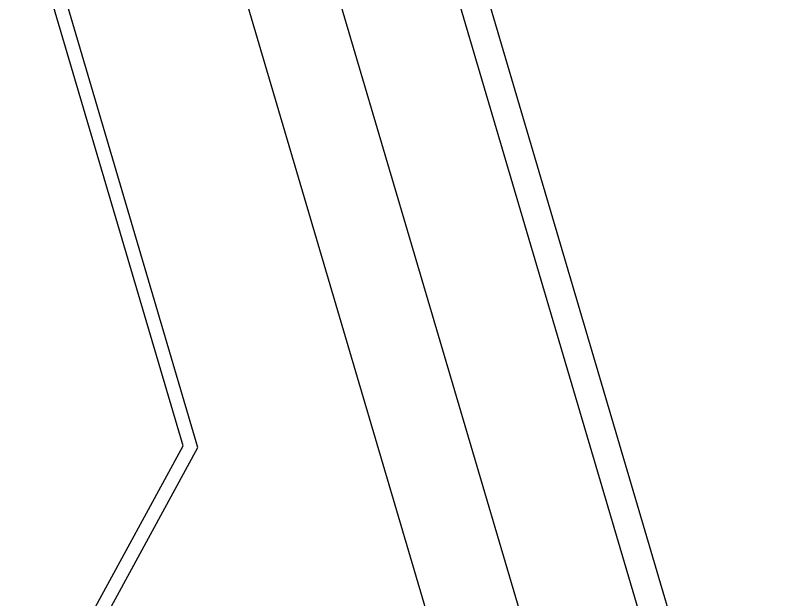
# Model space of a CAD drawing. Header units: millimetres. Extents: x 62878 to 70819, y -67946 to -61850.
# Drawn here: x 63450.38 to 63483.51, y -64813.2 to -64787.6 of the extents above; entities that cross this region are included whole.
import ezdxf

# ---------------------------------------------------------------- set-up
doc = ezdxf.new("R2010")
doc.units = ezdxf.units.MM
doc.layers.add('DOGRAMA', color=171, linetype='Continuous', lineweight=0)
doc.layers.add('DUV.ALÇ.-yeni', color=20, linetype='Continuous', lineweight=25)
doc.layers.add('DOĞRAMA-yeni', color=40, linetype='Continuous')

# ---------------------------------------------------------------- blocks, each defined once
blk = doc.blocks.new('SPANDREL PAN.92')
at = {"layer": 'DOĞRAMA-yeni', "color": 122, "lineweight": -2}
for p, q in [((36494.803, 28187.509), (36479.507, 28239.27)), ((36494.157, 28187.578), (36479.002, 28238.862)), ((36487.401, 28175.154), (36494.157, 28187.578)), ((36488.046, 28175.086), (36494.803, 28187.509))]:
    blk.add_line(p, q, dxfattribs=at)

msp = doc.modelspace()

# ---------------------------------------------------------------- linework, layer by layer
msp.add_lwpolyline([(68896.021, -63031.435), (69030.259, -63071.184), (69185.279, -62547.653), (68892.999, -62461.107, 1.044368), (68063.198, -62298.73, 0.204375), (63106.96, -62494.783, 0.353953), (62932.94, -62997.825), (63753.185, -65779.598), (64154.954, -67142.153), (65336.723, -66792.622), (65336.7, -66829.112), (65270.535, -66829.071, 0.626789), (65270.199, -67369.071), (65531.845, -67369.234, 0.926242), (66130.088, -67369.606), (66391.733, -67369.769, 0.626743), (66392.069, -66829.769), (66326.147, -66829.728), (66326.17, -66793.238), (67506.156, -67144.128), (68467.025, -63899.086), (68625.204, -63946.037), (68896.024, -63031.423)], format="xyb")
at = {"layer": 'DOGRAMA', "lineweight": -2}
msp.add_lwpolyline([(63106.96, -62494.783, 0.354372), (62933.156, -62998.559), (63684.776, -65547.597)], format="xyb", dxfattribs=at)
at = {"layer": 'DUV.ALÇ.-yeni', "ltscale": 5}
for p, q in [((63466.341, -64775.25), (63480.107, -64821.938)), ((63461.545, -64776.664), (63475.311, -64823.352)), ((63469.307, -64780.891), (63481.66, -64822.784))]:
    msp.add_line(p, q, dxfattribs=at)

# ---------------------------------------------------------------- block references
at = {"layer": 'DOĞRAMA-yeni', "rotation": 359.9643240394447}
msp.add_blockref('SPANDREL PAN.92', (26946.028, -92971.305), dxfattribs=at)

doc.saveas('drawing.dxf')
